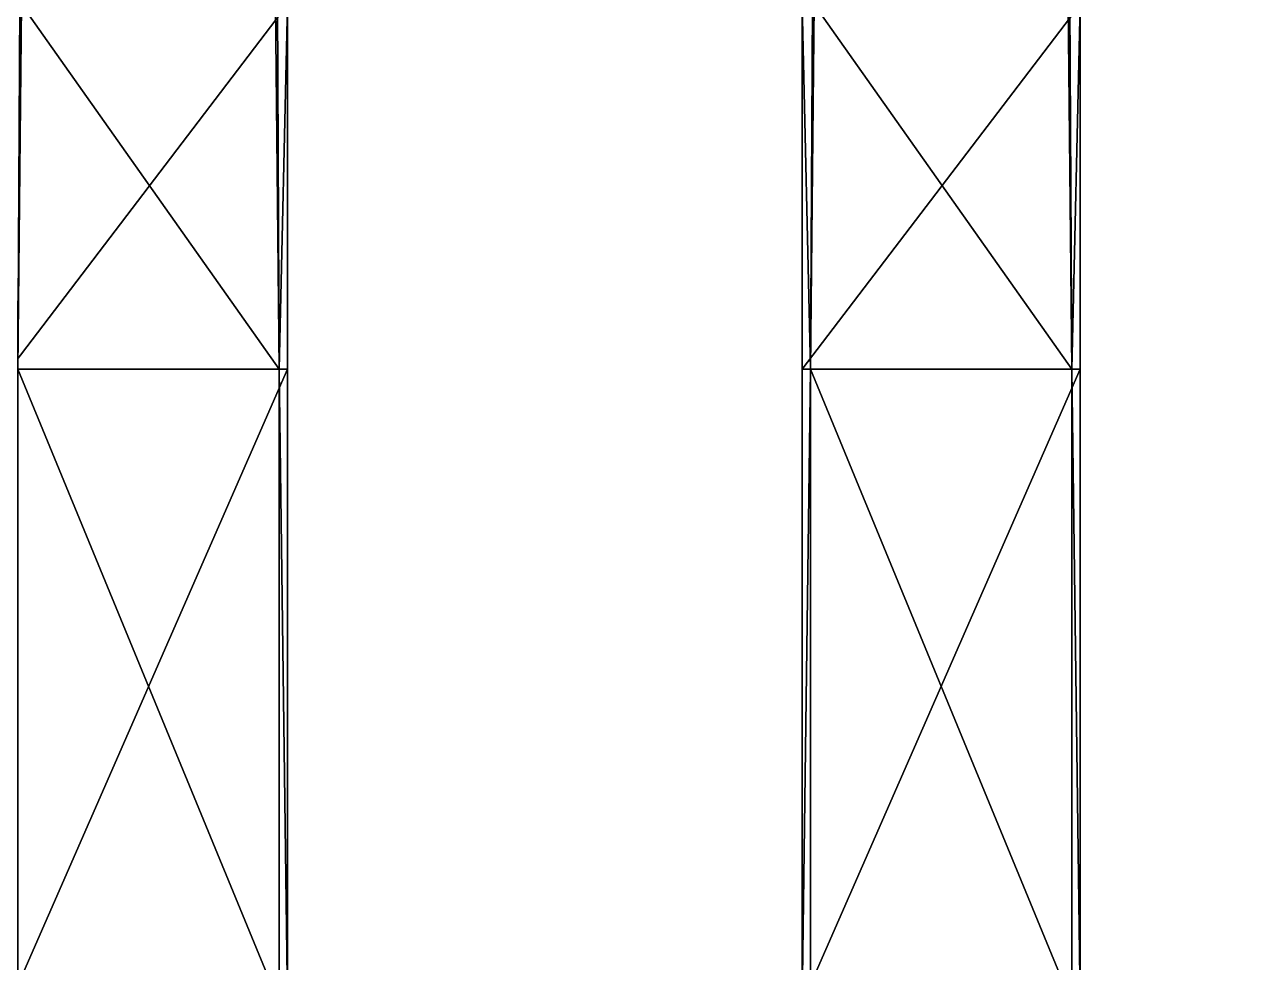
# Model space of a CAD drawing. Header units: millimetres. Extents: x -13000 to 13000, y -1300 to 1300.
# Drawn here: x -8828 to -8049, y 26 to 617 of the extents above; entities that cross this region are included whole.
import ezdxf

# ---------------------------------------------------------------- set-up
doc = ezdxf.new("R2010")
doc.units = ezdxf.units.MM
doc.layers.add('Rails', color=7, linetype='Continuous', true_color=0x068706)

msp = doc.modelspace()

# ---------------------------------------------------------------- meshes
at = {"layer": 'Rails', "color": 201, "true_color": 0xd59ae5}
mesh = msp.add_polyface(dxfattribs=at)
corners = [(-8337.6, 0, -50.05), (-8332.41, 0, 89.95), (-8332.41, 400, 89.95), (-8337.6, 400, -50.05), (-8337.6, 630, -50.05), (-8331.26, 630, 109.95), (-8330.1, 630, 129.95), (-8162.41, 400, -50.05), (-8162.41, 0, -50.05), (-8167.6, 0, 89.95), (-8167.6, 400, 89.95), (-8162.41, 630, -50.05), (-8169.91, 630, 129.95), (-8168.76, 630, 109.95), (-8167.6, -400, 89.95), (-8667.6, 400, 89.95), (-8667.6, 0, 89.95), (-8662.41, 0, -50.05), (-8662.41, 400, -50.05), (-8668.76, 965, 109.95), (-8668.76, 630, 109.95), (-8662.41, 630, -50.05), (-8669.91, 630, 129.95), (-8837.6, 0, -50.05), (-8832.41, 0, 89.95), (-8832.41, 400, 89.95), (-8831.26, 630, 109.95), (-8837.6, 630, -50.05), (-8830.1, 630, 129.95), (-8837.6, 400, -50.05)]
mesh.append_faces([[corners[k] for k in face] for face in [(2, 6, 5), (20, 22, 15), (25, 28, 26)]], dxfattribs={"color": 201})
mesh.append_faces([[corners[k] for k in face] for face in [(0, 1, 2), (2, 3, 0), (4, 3, 2), (2, 5, 4), (0, 3, 7), (7, 8, 0), (2, 1, 9), (9, 10, 2), (3, 4, 11), (5, 6, 12), (12, 13, 5), (6, 2, 10), (10, 12, 6), (14, 9, 1), (15, 16, 17), (17, 18, 15), (19, 20, 21), (15, 18, 21), (21, 20, 15), (23, 24, 25), (25, 26, 27), (23, 29, 18), (18, 17, 23), (25, 24, 16), (16, 15, 25), (29, 27, 21), (21, 18, 29), (26, 28, 22), (22, 20, 26), (28, 25, 15), (15, 22, 28)]], dxfattribs={"vtx2": -1, "color": 201})
mesh = msp.add_polyface(dxfattribs=at)
corners = [(-7337.6, 0, -50.05), (-7332.41, 0, 89.95), (-7332.41, 400, 89.95), (-7337.6, 400, -50.05), (-7337.6, 630, -50.05), (-7331.26, 630, 109.95), (-7330.1, 630, 129.95), (-7162.41, 400, -50.05), (-7162.41, 630, -50.05), (-7667.6, 400, 89.95), (-7667.6, 0, 89.95), (-7662.41, 0, -50.05), (-7662.41, 400, -50.05), (-7662.41, 630, -50.05), (-7668.76, 630, 109.95), (-7669.91, 630, 129.95), (-7837.6, 0, -50.05), (-7832.41, 0, 89.95), (-7832.41, 400, 89.95), (-7837.6, 400, -50.05), (-7837.6, 630, -50.05), (-7831.26, 630, 109.95), (-7830.1, 630, 129.95), (-8167.6, 400, 89.95), (-8167.6, 0, 89.95), (-8162.41, 0, -50.05), (-8162.41, 400, -50.05), (-8168.76, 965, 109.95), (-8168.76, 630, 109.95), (-8162.41, 630, -50.05), (-8169.91, 630, 129.95), (-8337.6, 400, -50.05)]
mesh.append_faces([[corners[k] for k in face] for face in [(2, 6, 5), (14, 15, 9), (18, 22, 21), (28, 30, 23)]], dxfattribs={"color": 201})
mesh.append_faces([[corners[k] for k in face] for face in [(0, 1, 2), (2, 3, 0), (4, 3, 2), (2, 5, 4), (0, 3, 7), (3, 4, 8), (9, 10, 11), (11, 12, 9), (9, 12, 13), (13, 14, 9), (16, 17, 18), (18, 19, 16), (20, 19, 18), (18, 21, 20), (16, 19, 12), (12, 11, 16), (18, 17, 10), (10, 9, 18), (19, 20, 13), (13, 12, 19), (21, 22, 15), (15, 14, 21), (22, 18, 9), (9, 15, 22), (23, 24, 25), (25, 26, 23), (27, 28, 29), (23, 26, 29), (29, 28, 23), (29, 26, 31)]], dxfattribs={"vtx2": -1, "color": 201})

doc.saveas('drawing.dxf')
